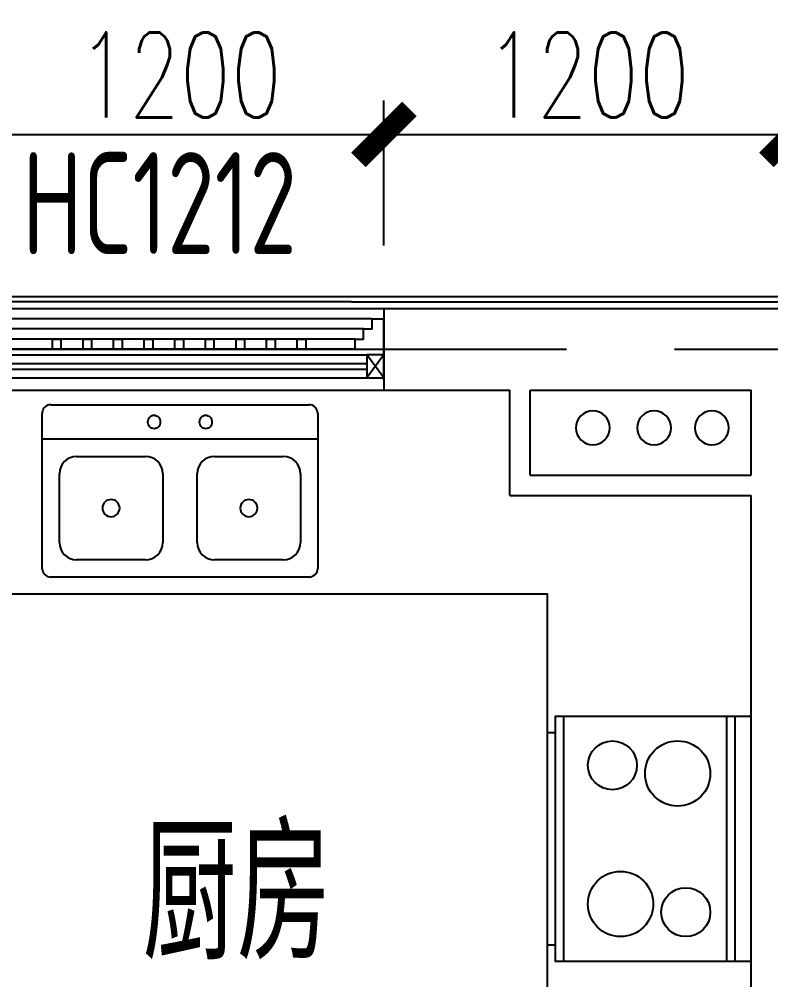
# Model space of a CAD drawing. Extents: x 296441 to 853063, y 459050 to 1117990.
# Drawn here: x 664026 to 666236, y 738258 to 741084 of the extents above; entities that cross this region are included whole.
import ezdxf

# ---------------------------------------------------------------- set-up
doc = ezdxf.new("R2010")
doc.units = 0
doc.header["$LTSCALE"] = 1000
doc.linetypes.add('14-GRID$0$CENTER2', pattern=[28.575, 19.05, -3.175, 3.175, -3.175])
for name, color, linetype in [('14-GRID$0$G-GRID', 9, '14-GRID$0$CENTER2'), ('DIM_ELEV', 3, 'Continuous'), ('DZ-3-TEXT-FL01$0$A-ROOM-IDEN', 4, 'Continuous'), ('DZ-PLAN-MAIN-FL01$0$A-WIND-IDEN', 33, 'Continuous'), ('E1-FL01$0$A-OVLK', 140, 'Continuous'), ('E1-FL01$0$A-WALL-FNSH', 6, 'Continuous'), ('E1-FL02$0$A-PLUM', 4, 'Continuous'), ('E2-E3-FL01$0$E1-FL01$0$A-FIXT', 162, 'Continuous'), ('E2-E3-FL01$0$E1-FL01$0$A-WALL', 1, 'Continuous'), ('E2-E3-FL01$0$E1-FL01$0$G-XREF', 2, 'Continuous'), ('E2-E3-FL01$0$huachuangN$0$A-ELEV-THIN', 144, 'Continuous'), ('E2-E3-FL01$0$huachuangN$0$A-OVLK', 140, 'Continuous'), ('E2-E3-FL01$0$huachuangN$0$A-SECT-STONE', 42, 'Continuous'), ('E2-E3-FL01$0$huachuangN$0$A-SECT-WIND', 155, 'Continuous'), ('E2-E3-FL01$0$huachuangN$0$A-WALL', 1, 'Continuous'), ('E2-E3-FL01$0$huachuangN$0$A-WIND', 4, 'Continuous'), ('E4-FL01$0$A-OVLK', 140, 'Continuous'), ('E4-FL01$0$A-WALL-FNSH', 6, 'Continuous'), ('WALL', 242, 'Continuous'), ('ZT1_Dim---标注---PM、LM、DY、JD', 252, 'Continuous')]:
    doc.layers.add(name, color=color, linetype=linetype)
doc.styles.get("Standard").update_dxf_attribs({"font": 'gbenor.shx', "bigfont": 'gbcbig.shx'})
doc.styles.add('ZT-DIMSTYLE', font='ROMANS.shx', dxfattribs={"width": 0.7, "bigfont": 'CHINESE.shx'})
doc.dimstyles.new('ZT-DIM100', dxfattribs={"dimscale": 100, "dimtxt": 2.5, "dimasz": 1.5, "dimexe": 1, "dimexo": 1, "dimgap": 0.5, "dimtad": 1, "dimdec": 0, "dimdsep": 46, "dimtxsty": 'ZT-DIMSTYLE', "dimblk": 'ARCHTICK', "dimcen": 2.5, "dimclrd": 175, "dimclre": 175, "dimclrt": 7, "dimazin": 2, "dimtfac": 1, "dimtix": 1, "dimtmove": 2, "dimatfit": 3, "dimfxl": 0, "dimarcsym": 0})

# ---------------------------------------------------------------- blocks, each defined once
blk = doc.blocks.new('20200415132855')
at = {"layer": 'DZ-3-TEXT-FL01$0$A-ROOM-IDEN'}
blk.add_text('厨房', height=385.82, dxfattribs=at).set_placement((865172.9, 254592.9))
at = {"layer": 'DZ-PLAN-MAIN-FL01$0$A-WIND-IDEN', "color": 2, "width": 0.8}
blk.add_text('HC1212', height=300, dxfattribs=at).set_placement((864819, 256668.1))
blk = doc.blocks.new('E2-E3-FL01$0$E1-FL01$0$B-PLAN-FL01$0$LU')
for p, q in [((-481.3, 405.3), (-25.3, 405.3)), ((-101.3, -405.3), (-101.3, 405.3)), ((-506.7, -380), (-506.7, 380)), ((0, 380), (0, -380)), ((-405.3, 354.7), (-202.7, 354.7)), ((-456, 101.3), (-456, 304)), ((-152, 304), (-152, 101.3)), ((-202.7, 50.7), (-405.3, 50.7)), ((-405.3, -50.7), (-202.7, -50.7)), ((-456, -304), (-456, -101.3)), ((-152, -101.3), (-152, -304)), ((-202.7, -354.7), (-405.3, -354.7)), ((-25.3, -405.3), (-481.3, -405.3))]:
    blk.add_line(p, q)
for points in [[(-481.3, 405.3), (-485.7, 404.9), (-490, 403.8), (-494, 401.9), (-497.6, 399.4), (-500.7, 396.3), (-503.3, 392.7), (-505.1, 388.7), (-506.3, 384.4), (-506.7, 380)], [(0, 380), (-0.4, 384.4), (-1.5, 388.7), (-3.4, 392.7), (-5.9, 396.3), (-9, 399.4), (-12.7, 401.9), (-16.7, 403.8), (-20.9, 404.9), (-25.3, 405.3)], [(-405.3, 354.7), (-415.2, 353.7), (-424.7, 350.8), (-433.5, 346.1), (-441.2, 339.8), (-447.5, 332.1), (-452.1, 323.4), (-455, 313.9), (-456, 304)], [(-152, 304), (-153, 313.9), (-155.9, 323.4), (-160.5, 332.1), (-166.8, 339.8), (-174.5, 346.1), (-183.3, 350.8), (-192.8, 353.7), (-202.7, 354.7)], [(-456, 101.3), (-455, 91.4), (-452.1, 81.9), (-447.5, 73.2), (-441.2, 65.5), (-433.5, 59.2), (-424.7, 54.5), (-415.2, 51.6), (-405.3, 50.7)], [(-202.7, 50.7), (-192.8, 51.6), (-183.3, 54.5), (-174.5, 59.2), (-166.8, 65.5), (-160.5, 73.2), (-155.9, 81.9), (-153, 91.4), (-152, 101.3)], [(-405.3, -50.7), (-415.2, -51.6), (-424.7, -54.5), (-433.5, -59.2), (-441.2, -65.5), (-447.5, -73.2), (-452.1, -81.9), (-455, -91.4), (-456, -101.3)], [(-152, -101.3), (-153, -91.4), (-155.9, -81.9), (-160.5, -73.2), (-166.8, -65.5), (-174.5, -59.2), (-183.3, -54.5), (-192.8, -51.6), (-202.7, -50.7)], [(-456, -304), (-455, -313.9), (-452.1, -323.4), (-447.5, -332.1), (-441.2, -339.8), (-433.5, -346.1), (-424.7, -350.8), (-415.2, -353.7), (-405.3, -354.7)], [(-202.7, -354.7), (-192.8, -353.7), (-183.3, -350.8), (-174.5, -346.1), (-166.8, -339.8), (-160.5, -332.1), (-155.9, -323.4), (-153, -313.9), (-152, -304)], [(-506.7, -380), (-506.2, -384.9), (-504.7, -389.7), (-502.4, -394.1), (-499.2, -397.9), (-495.4, -401.1), (-491, -403.4), (-486.3, -404.8), (-481.3, -405.3)], [(-25.3, -405.3), (-20.9, -404.9), (-16.7, -403.8), (-12.7, -401.9), (-9, -399.4), (-5.9, -396.3), (-3.4, -392.7), (-1.5, -388.7), (-0.4, -384.4), (0, -380)]]:
    blk.add_lwpolyline(points)
for points in [[(-329.3, 202.7), (-328.8, 197.7), (-327.4, 193), (-325.1, 188.6), (-321.9, 184.8), (-318.1, 181.6), (-313.7, 179.3), (-308.9, 177.8), (-304, 177.3), (-299.1, 177.8), (-294.3, 179.3), (-289.9, 181.6), (-286.1, 184.8), (-282.9, 188.6), (-280.6, 193), (-279.2, 197.7), (-278.7, 202.7), (-279.2, 207.6), (-280.6, 212.4), (-282.9, 216.7), (-286.1, 220.6), (-289.9, 223.7), (-294.3, 226.1), (-299.1, 227.5), (-304, 228), (-308.9, 227.5), (-313.7, 226.1), (-318.1, 223.7), (-321.9, 220.6), (-325.1, 216.7), (-327.4, 212.4), (-328.8, 207.6)], [(-69.7, 76), (-69.3, 72.3), (-68.2, 68.7), (-66.5, 65.4), (-64.1, 62.6), (-61.2, 60.2), (-57.9, 58.4), (-54.4, 57.4), (-50.7, 57), (-47, 57.4), (-43.4, 58.4), (-40.1, 60.2), (-37.2, 62.6), (-34.9, 65.4), (-33.1, 68.7), (-32, 72.3), (-31.7, 76), (-32, 79.7), (-33.1, 83.3), (-34.9, 86.6), (-37.2, 89.4), (-40.1, 91.8), (-43.4, 93.6), (-47, 94.6), (-50.7, 95), (-54.4, 94.6), (-57.9, 93.6), (-61.2, 91.8), (-64.1, 89.4), (-66.5, 86.6), (-68.2, 83.3), (-69.3, 79.7)], [(-69.7, -76), (-69.3, -79.7), (-68.2, -83.3), (-66.5, -86.6), (-64.1, -89.4), (-61.2, -91.8), (-57.9, -93.6), (-54.4, -94.6), (-50.7, -95), (-47, -94.6), (-43.4, -93.6), (-40.1, -91.8), (-37.2, -89.4), (-34.9, -86.6), (-33.1, -83.3), (-32, -79.7), (-31.7, -76), (-32, -72.3), (-33.1, -68.7), (-34.9, -65.4), (-37.2, -62.6), (-40.1, -60.2), (-43.4, -58.4), (-47, -57.4), (-50.7, -57), (-54.4, -57.4), (-57.9, -58.4), (-61.2, -60.2), (-64.1, -62.6), (-66.5, -65.4), (-68.2, -68.7), (-69.3, -72.3)], [(-329.3, -202.7), (-328.8, -207.6), (-327.4, -212.4), (-325.1, -216.7), (-321.9, -220.6), (-318.1, -223.7), (-313.7, -226.1), (-308.9, -227.5), (-304, -228), (-299.1, -227.5), (-294.3, -226.1), (-289.9, -223.7), (-286.1, -220.6), (-282.9, -216.7), (-280.6, -212.4), (-279.2, -207.6), (-278.7, -202.7), (-279.2, -197.7), (-280.6, -193), (-282.9, -188.6), (-286.1, -184.8), (-289.9, -181.6), (-294.3, -179.3), (-299.1, -177.8), (-304, -177.3), (-308.9, -177.8), (-313.7, -179.3), (-318.1, -181.6), (-321.9, -184.8), (-325.1, -188.6), (-327.4, -193), (-328.8, -197.7)]]:
    blk.add_lwpolyline(points, close=True)
blk = doc.blocks.new('E2-E3-FL01$0$E1-FL01$0$B-PLAN-FL01$0$XI')
for p, q in [((-582.7, 380), (-582.7, -380)), ((-76, 380), (-76, -380)), ((-50.7, 380), (-50.7, -380)), ((-608, 329.3), (-608, -329.3))]:
    blk.add_line(p, q)
blk.add_lwpolyline([(0, -380), (0, 380), (-608, 380), (-608, 329.3), (-633.3, 329.3), (-633.3, -329.3), (-608, -329.3), (-608, -380), (0, -380)], close=True)
for centre, radius in [((-430.7, 228), 76), ((-228, 202.7), 101.3), ((-405.3, -202.7), 101.3), ((-202.7, -228), 76)]:
    blk.add_circle(centre, radius)
blk = doc.blocks.new('E2-E3-FL01$0$huachuangN')
at = {"layer": 'E2-E3-FL01$0$huachuangN$0$A-ELEV-THIN'}
for p, q in [((1090, 210), (-40, 210)), ((1065, 180), (-15, 180))]:
    blk.add_line(p, q, dxfattribs=at)
at = {"layer": 'E2-E3-FL01$0$huachuangN$0$A-OVLK'}
for p, q in [((-75, 240), (1125, 240)), ((-75, 0), (1125, 0))]:
    blk.add_line(p, q, dxfattribs=at)
at = {"layer": 'E2-E3-FL01$0$huachuangN$0$A-SECT-STONE'}
for p, q in [((1125, 30), (1125, 210)), ((10, 120), (-75, 120)), ((150, 120), (175, 120)), ((240, 120), (265, 120)), ((330, 120), (355, 120)), ((420, 120), (445, 120)), ((510, 120), (535, 120)), ((600, 120), (625, 120)), ((690, 120), (715, 120)), ((780, 120), (805, 120)), ((870, 120), (895, 120)), ((1040, 120), (1125, 120))]:
    blk.add_line(p, q, dxfattribs=at)
for points in [[(10, 120), (10, 125), (10, 125.8), (10, 150), (-15, 150), (-15, 180), (-40, 180), (-40, 210), (-75, 210), (-75, 120)], [(1040, 120), (1040, 125), (1040, 125.8), (1040, 150), (1065, 150), (1065, 180), (1090, 180), (1090, 210), (1125, 210), (1125, 120)], [(150, 120), (150, 150), (175, 150), (175, 120)], [(240, 120), (240, 150), (265, 150), (265, 120)], [(330, 120), (330, 150), (355, 150), (355, 120)], [(420, 120), (420, 150), (445, 150), (445, 120)], [(510, 120), (510, 150), (535, 150), (535, 120)], [(600, 120), (600, 150), (625, 150), (625, 120)], [(690, 120), (690, 150), (715, 150), (715, 120)], [(780, 120), (780, 150), (805, 150), (805, 120)], [(870, 120), (870, 150), (895, 150), (895, 120)]]:
    blk.add_lwpolyline(points, dxfattribs=at)
at = {"layer": 'E2-E3-FL01$0$huachuangN$0$A-SECT-WIND'}
for p, q in [((-25, 104), (-75, 36)), ((-25, 36), (-75, 104)), ((-25, 104), (1075, 104)), ((1125, 104), (1075, 36)), ((1125, 36), (1075, 104)), ((-25, 78.5), (1075, 78.5)), ((-25, 61.5), (1075, 61.5)), ((-25, 36), (1075, 36))]:
    blk.add_line(p, q, dxfattribs=at)
for points in [[(-75, 104), (-75, 36), (-25, 36), (-25, 104)], [(1075, 104), (1075, 36), (1125, 36), (1125, 104)]]:
    blk.add_lwpolyline(points, close=True, dxfattribs=at)
at = {"layer": 'E2-E3-FL01$0$huachuangN$0$A-WALL'}
for p, q in [((-175, 240), (-75, 240)), ((-75, 240), (-75, 0)), ((1125, 240), (1125, 0)), ((1125, 240), (1225, 240)), ((-175, 0), (-75, 0)), ((1125, 0), (1225, 0))]:
    blk.add_line(p, q, dxfattribs=at)
at = {"layer": 'E2-E3-FL01$0$huachuangN$0$A-WIND'}
for p, q in [((1040, 150), (5, 150)), ((1040, 120), (10, 120))]:
    blk.add_line(p, q, dxfattribs=at)
blk = doc.blocks.new('20200415113150')
at = {"layer": 'E1-FL01$0$A-OVLK'}
blk.add_line((700231.5, 218978.4), (695261.5, 218978.4), dxfattribs=at)
at = {"layer": 'E1-FL01$0$A-WALL-FNSH'}
blk.add_line((698476.5, 218963.4), (695261.5, 218963.4), dxfattribs=at)
at = {"layer": 'E1-FL02$0$A-PLUM'}
for centre in [(697416.9, 218592.4), (697586.9, 218592.4), (697766.9, 218592.4)]:
    blk.add_circle(centre, 50, dxfattribs=at)
at = {"layer": 'E2-E3-FL01$0$E1-FL01$0$A-FIXT'}
blk.add_lwpolyline([(700061.5, 216723.4), (700061.5, 218103.4), (697901.5, 218103.4), (697901.5, 216723.4)], dxfattribs=at)
at = {"layer": 'E2-E3-FL01$0$E1-FL01$0$A-WALL'}
for p, q in [((697301.5, 218453.4), (697301.5, 218703.4)), ((697951.5, 218703.4), (697301.5, 218703.4)), ((698381.5, 218703.4), (698011.5, 218703.4)), ((697301.5, 216603.4), (697301.5, 218393.4))]:
    blk.add_line(p, q, dxfattribs=at)
at = {"layer": 'E4-FL01$0$A-OVLK'}
blk.add_line((700211.5, 218978.4), (695261.5, 218978.4), dxfattribs=at)
at = {"layer": 'E4-FL01$0$A-WALL-FNSH'}
blk.add_line((698476.5, 218963.4), (700211.5, 218963.4), dxfattribs=at)
at = {"layer": 'WALL'}
for p, q in [((697981.5, 218943.4), (697181.5, 218943.4)), ((698356.5, 218943.4), (697981.5, 218943.4)), ((697951.5, 218453.4), (697951.5, 218703.4)), ((698011.5, 218393.4), (698011.5, 218703.4)), ((697951.5, 218453.4), (697301.5, 218453.4)), ((698011.5, 218393.4), (697301.5, 218393.4))]:
    blk.add_line(p, q, dxfattribs=at)
at = {"layer": 'E2-E3-FL01$0$E1-FL01$0$A-FIXT', "extrusion": (0, 0, -1), "zscale": -1, "rotation": 90.00000080041282}
blk.add_blockref('E2-E3-FL01$0$E1-FL01$0$B-PLAN-FL01$0$LU', (-698981.5, 218660.1), dxfattribs=at)
at = {"layer": 'E2-E3-FL01$0$E1-FL01$0$A-FIXT', "extrusion": (0, 0, -1), "xscale": 0.9473684290423967, "yscale": 0.9473684290423967, "zscale": -0.9473684290423967}
blk.add_blockref('E2-E3-FL01$0$E1-FL01$0$B-PLAN-FL01$0$XI', (-697301.5, 217383.4), dxfattribs=at)
at = {"layer": 'E2-E3-FL01$0$E1-FL01$0$G-XREF', "extrusion": (0, 0, -1), "zscale": -1}
blk.add_blockref('E2-E3-FL01$0$huachuangN', (-699506.5, 218703.4), dxfattribs=at)
blk = doc.blocks.new('_ArchTick')
at = {"color": 0, "linetype": 'ByBlock', "const_width": 0.4}
blk.add_lwpolyline([(-0.5, -0.5), (0.5, 0.5)], dxfattribs=at)
blk = doc.blocks.new('*D2096')
at = {"layer": 'Defpoints', "color": 0, "ltscale": 1000, "transparency": 16777216}
for p in [(666298.5, 740744.5), (665098.5, 740317.6), (666298.5, 740317.6)]:
    blk.add_point(p, dxfattribs=at)
at = {"layer": 'ZT1_Dim---标注---PM、LM、DY、JD', "color": 175, "linetype": 'ByBlock', "lineweight": -2, "ltscale": 1000, "transparency": 16777216}
for p, q in [((665098.5, 740417.6), (665098.5, 740844.5)), ((666298.5, 740417.6), (666298.5, 740844.5)), ((665098.5, 740744.5), (666298.5, 740744.5))]:
    blk.add_line(p, q, dxfattribs=at)
at = {"layer": 'ZT1_Dim---标注---PM、LM、DY、JD', "color": 175, "lineweight": -2, "ltscale": 1000, "transparency": 16777216, "xscale": 150, "yscale": 150, "zscale": 150, "rotation": 180}
blk.add_blockref('_ArchTick', (665098.5, 740744.5), dxfattribs=at)
at = {"layer": 'ZT1_Dim---标注---PM、LM、DY、JD', "color": 175, "lineweight": -2, "ltscale": 1000, "transparency": 16777216, "xscale": 150, "yscale": 150, "zscale": 150}
blk.add_blockref('_ArchTick', (666298.5, 740744.5), dxfattribs=at)
at = {"layer": 'ZT1_Dim---标注---PM、LM、DY、JD', "color": 7, "ltscale": 1000, "transparency": 16777216, "insert": (665698.5, 740919.5), "char_height": 250, "attachment_point": 5, "style": 'ZT-DIMSTYLE'}
blk.add_mtext('1200', dxfattribs=at)
blk = doc.blocks.new('*D2097')
at = {"layer": 'Defpoints', "color": 0, "ltscale": 1000, "transparency": 16777216}
for p in [(665098.5, 740744.5), (663898.5, 740317.6), (665098.5, 740317.6)]:
    blk.add_point(p, dxfattribs=at)
at = {"layer": 'ZT1_Dim---标注---PM、LM、DY、JD', "color": 175, "linetype": 'ByBlock', "lineweight": -2, "ltscale": 1000, "transparency": 16777216}
for p, q in [((663898.5, 740417.6), (663898.5, 740844.5)), ((665098.5, 740417.6), (665098.5, 740844.5)), ((663898.5, 740744.5), (665098.5, 740744.5))]:
    blk.add_line(p, q, dxfattribs=at)
at = {"layer": 'ZT1_Dim---标注---PM、LM、DY、JD', "color": 175, "lineweight": -2, "ltscale": 1000, "transparency": 16777216, "xscale": 150, "yscale": 150, "zscale": 150, "rotation": 180}
blk.add_blockref('_ArchTick', (663898.5, 740744.5), dxfattribs=at)
at = {"layer": 'ZT1_Dim---标注---PM、LM、DY、JD', "color": 175, "lineweight": -2, "ltscale": 1000, "transparency": 16777216, "xscale": 150, "yscale": 150, "zscale": 150}
blk.add_blockref('_ArchTick', (665098.5, 740744.5), dxfattribs=at)
at = {"layer": 'ZT1_Dim---标注---PM、LM、DY、JD', "color": 7, "ltscale": 1000, "transparency": 16777216, "insert": (664498.5, 740919.5), "char_height": 250, "attachment_point": 5, "style": 'ZT-DIMSTYLE'}
blk.add_mtext('1200', dxfattribs=at)

msp = doc.modelspace()

# ---------------------------------------------------------------- linework, layer by layer
at = {"layer": '14-GRID$0$G-GRID', "color": 8, "ltscale": 0.1}
msp.add_line((595151, 740112.6), (674432.5, 740112.6), dxfattribs=at)
at = {"layer": 'E1-FL01$0$A-OVLK'}
msp.add_line((662778.5, 740267.6), (668218.5, 740267.6), dxfattribs=at)
at = {"layer": 'E4-FL01$0$A-OVLK'}
msp.add_line((663268.5, 740267.6), (668218.5, 740267.6), dxfattribs=at)

# ---------------------------------------------------------------- block references
msp.add_blockref('20200415132855', (-200784.3, 483724.4))
at = {"layer": 'DIM_ELEV', "xscale": -1}
msp.add_blockref('20200415113150', (1363480, 521289.2), dxfattribs=at)

# ---------------------------------------------------------------- dimensions: what is measured, and where the dimension line sits
at = {"layer": 'ZT1_Dim---标注---PM、LM、DY、JD', "ltscale": 1000}
for base, p1, p2, picture, middle in [((665098.5, 740744.5), (663898.5, 740317.6), (665098.5, 740317.6), '*D2097', (664498.5, 740919.5)), ((666298.5, 740744.5), (665098.5, 740317.6), (666298.5, 740317.6), '*D2096', (665698.5, 740919.5))]:
    dim = msp.add_linear_dim(base=base, p1=p1, p2=p2, dimstyle='ZT-DIM100', override={"dimfxl": 200}, dxfattribs=at)
    dim.commit()
    dim.dimension.update_dxf_attribs({"geometry": picture, "text_midpoint": middle})

doc.saveas('drawing.dxf')
